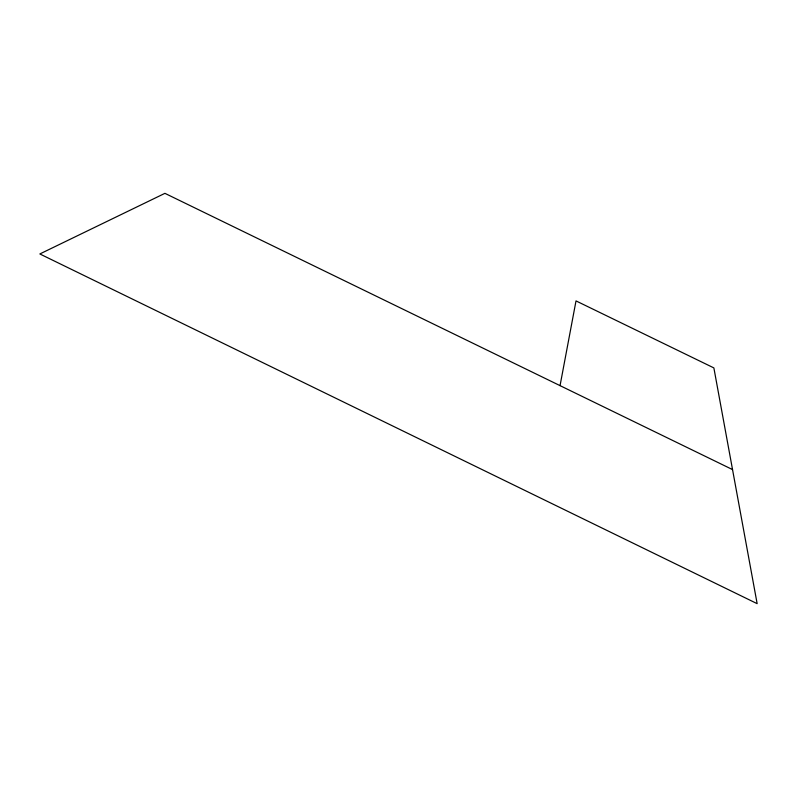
<?xml version="1.0" encoding="UTF-8"?>
<svg xmlns="http://www.w3.org/2000/svg" width="797" height="797" viewBox="0 0 797 797"><rect width="100%" height="100%" fill="white"/><g stroke="black" fill="none" stroke-linecap="round" stroke-linejoin="round"><path stroke-width="1.2" d="M560.052 385.638L576.012 300.907L713.873 367.915L757.15 603.658L39.85 253.954L164.919 193.342L732.533 469.582"/></g></svg>
